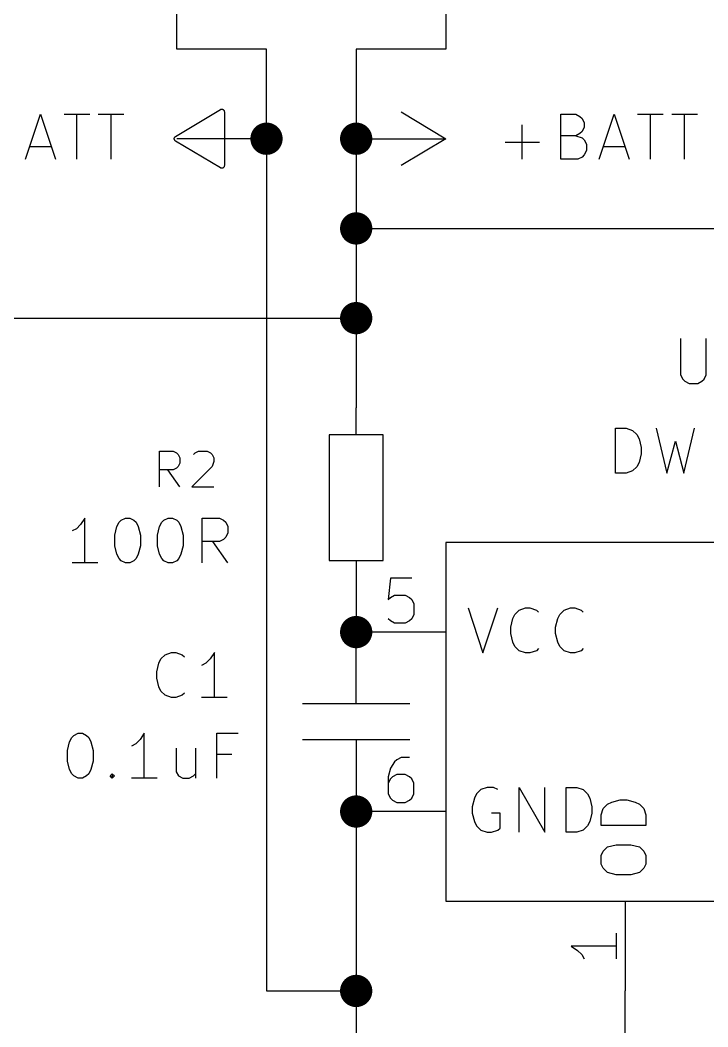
# Model space of a CAD drawing. Header units: inches. Extents: x 0.4 to 16.1, y -11.3 to -0.4.
# Drawn here: x 2.625 to 3.392, y -6.49 to -5.368 of the extents above; entities that cross this region are included whole.
import ezdxf

# ---------------------------------------------------------------- set-up
doc = ezdxf.new("R2010")
doc.units = ezdxf.units.IN
doc.header["$MEASUREMENT"] = 0
for name, color, linetype in [('GREENSIXTYFIVE', 129, 'CONTINUOUS'), ('LIGHTGREEN', 92, 'CONTINUOUS'), ('LIGHTRED', 12, 'CONTINUOUS'), ('RED', 14, 'CONTINUOUS'), ('WHITE', 250, 'CONTINUOUS')]:
    doc.layers.add(name, color=color, linetype=linetype)

msp = doc.modelspace()

# ---------------------------------------------------------------- linework, layer by layer
at = {"layer": 'GREENSIXTYFIVE', "linetype": 'CONTINUOUS'}
for p, q in [((2.6313, -5.5228), (2.648, -5.4728)), ((2.648, -5.4728), (2.6647, -5.5228)), ((2.6742, -5.4728), (2.7028, -5.4728)), ((2.6885, -5.5228), (2.6885, -5.4728)), ((2.7123, -5.4728), (2.7409, -5.4728)), ((2.7266, -5.5228), (2.7266, -5.4728)), ((3.2282, -5.5228), (3.2282, -5.4728)), ((3.2282, -5.4728), (3.2449, -5.4728)), ((3.2449, -5.4728), (3.2496, -5.4752)), ((3.2496, -5.4752), (3.252, -5.4776)), ((3.271, -5.5228), (3.2877, -5.4728)), ((3.2877, -5.4728), (3.3044, -5.5228)), ((3.3139, -5.4728), (3.3425, -5.4728)), ((3.3282, -5.5228), (3.3282, -5.4728)), ((3.352, -5.4728), (3.3806, -5.4728)), ((3.3663, -5.5228), (3.3663, -5.4728)), ((3.1853, -5.5228), (3.1853, -5.4847)), ((3.252, -5.4776), (3.2544, -5.4823)), ((3.2544, -5.4871), (3.252, -5.4918)), ((3.2544, -5.4823), (3.2544, -5.4871)), ((3.2449, -5.4966), (3.2282, -5.4966)), ((3.2496, -5.4942), (3.2449, -5.4966)), ((3.2449, -5.4966), (3.252, -5.499)), ((3.252, -5.4918), (3.2496, -5.4942)), ((3.252, -5.499), (3.2544, -5.5014)), ((2.6361, -5.5085), (2.6599, -5.5085)), ((3.1663, -5.5038), (3.2044, -5.5038)), ((3.2544, -5.5014), (3.2568, -5.5061)), ((3.2568, -5.5061), (3.2568, -5.5133)), ((3.2758, -5.5085), (3.2996, -5.5085)), ((3.252, -5.5204), (3.2472, -5.5228)), ((3.2544, -5.518), (3.252, -5.5204)), ((3.2568, -5.5133), (3.2544, -5.518)), ((3.2472, -5.5228), (3.2282, -5.5228)), ((3.3619, -5.7228), (3.3619, -5.7633)), ((3.3619, -5.7228), (3.3619, -5.7633)), ((3.3905, -5.7633), (3.3905, -5.7228)), ((3.3905, -5.7633), (3.3905, -5.7228)), ((3.3619, -5.7633), (3.3643, -5.768)), ((3.3619, -5.7633), (3.3643, -5.768)), ((3.3643, -5.768), (3.3667, -5.7704)), ((3.3643, -5.768), (3.3667, -5.7704)), ((3.3857, -5.7704), (3.3881, -5.768)), ((3.3857, -5.7704), (3.3881, -5.768)), ((3.3881, -5.768), (3.3905, -5.7633)), ((3.3881, -5.768), (3.3905, -5.7633)), ((3.3667, -5.7704), (3.3714, -5.7728)), ((3.3667, -5.7704), (3.3714, -5.7728)), ((3.3714, -5.7728), (3.3809, -5.7728)), ((3.3714, -5.7728), (3.3809, -5.7728)), ((3.3809, -5.7728), (3.3857, -5.7704)), ((3.3809, -5.7728), (3.3857, -5.7704)), ((3.2893, -5.8728), (3.2893, -5.8228)), ((3.2893, -5.8228), (3.3012, -5.8228)), ((3.2893, -5.8728), (3.2893, -5.8228)), ((3.2893, -5.8228), (3.3012, -5.8228)), ((3.3012, -5.8228), (3.3083, -5.8252)), ((3.3012, -5.8228), (3.3083, -5.8252)), ((3.3345, -5.8228), (3.3464, -5.8728)), ((3.3345, -5.8228), (3.3464, -5.8728)), ((3.3655, -5.8728), (3.3774, -5.8228)), ((3.3655, -5.8728), (3.3774, -5.8228)), ((3.3083, -5.8252), (3.3131, -5.8299)), ((3.3083, -5.8252), (3.3131, -5.8299)), ((3.3131, -5.8299), (3.3155, -5.8347)), ((3.3131, -5.8299), (3.3155, -5.8347)), ((3.3155, -5.8347), (3.3179, -5.8442)), ((3.3155, -5.8347), (3.3179, -5.8442)), ((3.3179, -5.8442), (3.3179, -5.8514)), ((3.3179, -5.8442), (3.3179, -5.8514)), ((3.3464, -5.8728), (3.356, -5.8371)), ((3.3464, -5.8728), (3.356, -5.8371)), ((3.356, -5.8371), (3.3655, -5.8728)), ((3.356, -5.8371), (3.3655, -5.8728)), ((2.7805, -5.8882), (2.7805, -5.8482)), ((2.7805, -5.8482), (2.7957, -5.8482)), ((2.7805, -5.8882), (2.7805, -5.8482)), ((2.7805, -5.8482), (2.7957, -5.8482)), ((2.7957, -5.8482), (2.7995, -5.8501)), ((2.7957, -5.8482), (2.7995, -5.8501)), ((2.7995, -5.8501), (2.8014, -5.8521)), ((2.7995, -5.8501), (2.8014, -5.8521)), ((2.8014, -5.8521), (2.8033, -5.8559)), ((2.8014, -5.8521), (2.8033, -5.8559)), ((2.8033, -5.8559), (2.8033, -5.8616)), ((2.8033, -5.8559), (2.8033, -5.8616)), ((2.8186, -5.8521), (2.8205, -5.8501)), ((2.8186, -5.8521), (2.8205, -5.8501)), ((2.8205, -5.8501), (2.8243, -5.8482)), ((2.8205, -5.8501), (2.8243, -5.8482)), ((2.8243, -5.8482), (2.8338, -5.8482)), ((2.8243, -5.8482), (2.8338, -5.8482)), ((2.8338, -5.8482), (2.8376, -5.8501)), ((2.8338, -5.8482), (2.8376, -5.8501)), ((2.8376, -5.8501), (2.8395, -5.8521)), ((2.8376, -5.8501), (2.8395, -5.8521)), ((2.8395, -5.8521), (2.8414, -5.8559)), ((2.8395, -5.8521), (2.8414, -5.8559)), ((2.8414, -5.8559), (2.8414, -5.8597)), ((2.8414, -5.8559), (2.8414, -5.8597)), ((3.3179, -5.8514), (3.3155, -5.8609)), ((3.3179, -5.8514), (3.3155, -5.8609)), ((2.7957, -5.8692), (2.7805, -5.8692)), ((2.7957, -5.8692), (2.7805, -5.8692)), ((2.8033, -5.8882), (2.79, -5.8692)), ((2.8033, -5.8882), (2.79, -5.8692)), ((2.7995, -5.8673), (2.7957, -5.8692)), ((2.7995, -5.8673), (2.7957, -5.8692)), ((2.8014, -5.8654), (2.7995, -5.8673)), ((2.8014, -5.8654), (2.7995, -5.8673)), ((2.8033, -5.8616), (2.8014, -5.8654)), ((2.8033, -5.8616), (2.8014, -5.8654)), ((2.8395, -5.8654), (2.8167, -5.8882)), ((2.8395, -5.8654), (2.8167, -5.8882)), ((2.8414, -5.8597), (2.8395, -5.8654)), ((2.8414, -5.8597), (2.8395, -5.8654)), ((3.3131, -5.8657), (3.3083, -5.8704)), ((3.3131, -5.8657), (3.3083, -5.8704)), ((3.3155, -5.8609), (3.3131, -5.8657)), ((3.3155, -5.8609), (3.3131, -5.8657)), ((3.3012, -5.8728), (3.2893, -5.8728)), ((3.3012, -5.8728), (3.2893, -5.8728)), ((3.3083, -5.8704), (3.3012, -5.8728)), ((3.3083, -5.8704), (3.3012, -5.8728)), ((2.8167, -5.8882), (2.8414, -5.8882)), ((2.8167, -5.8882), (2.8414, -5.8882)), ((2.6974, -5.9228), (2.6926, -5.9299)), ((2.6974, -5.9228), (2.6926, -5.9299)), ((2.6974, -5.9728), (2.6974, -5.9228)), ((2.6974, -5.9728), (2.6974, -5.9228)), ((2.7355, -5.9276), (2.7379, -5.9252)), ((2.7355, -5.9276), (2.7379, -5.9252)), ((2.7379, -5.9252), (2.7426, -5.9228)), ((2.7379, -5.9252), (2.7426, -5.9228)), ((2.7426, -5.9228), (2.7474, -5.9228)), ((2.7426, -5.9228), (2.7474, -5.9228)), ((2.7474, -5.9228), (2.7521, -5.9252)), ((2.7474, -5.9228), (2.7521, -5.9252)), ((2.7521, -5.9252), (2.7545, -5.9276)), ((2.7521, -5.9252), (2.7545, -5.9276)), ((2.7831, -5.9276), (2.7855, -5.9252)), ((2.7831, -5.9276), (2.7855, -5.9252)), ((2.7855, -5.9252), (2.7902, -5.9228)), ((2.7855, -5.9252), (2.7902, -5.9228)), ((2.7902, -5.9228), (2.795, -5.9228)), ((2.7902, -5.9228), (2.795, -5.9228)), ((2.795, -5.9228), (2.7998, -5.9252)), ((2.795, -5.9228), (2.7998, -5.9252)), ((2.7998, -5.9252), (2.8021, -5.9276)), ((2.7998, -5.9252), (2.8021, -5.9276)), ((2.8283, -5.9728), (2.8283, -5.9228)), ((2.8283, -5.9228), (2.8474, -5.9228)), ((2.8283, -5.9728), (2.8283, -5.9228)), ((2.8283, -5.9228), (2.8474, -5.9228)), ((2.8474, -5.9228), (2.8521, -5.9252)), ((2.8474, -5.9228), (2.8521, -5.9252)), ((2.8521, -5.9252), (2.8545, -5.9276)), ((2.8521, -5.9252), (2.8545, -5.9276)), ((2.6879, -5.9347), (2.6831, -5.9371)), ((2.6879, -5.9347), (2.6831, -5.9371)), ((2.6926, -5.9299), (2.6879, -5.9347)), ((2.6926, -5.9299), (2.6879, -5.9347)), ((2.7307, -5.9419), (2.7331, -5.9323)), ((2.7307, -5.9419), (2.7331, -5.9323)), ((2.7331, -5.9323), (2.7355, -5.9276)), ((2.7331, -5.9323), (2.7355, -5.9276)), ((2.7545, -5.9276), (2.7569, -5.9323)), ((2.7545, -5.9276), (2.7569, -5.9323)), ((2.7569, -5.9323), (2.7593, -5.9419)), ((2.7569, -5.9323), (2.7593, -5.9419)), ((2.7783, -5.9419), (2.7807, -5.9323)), ((2.7783, -5.9419), (2.7807, -5.9323)), ((2.7807, -5.9323), (2.7831, -5.9276)), ((2.7807, -5.9323), (2.7831, -5.9276)), ((2.8021, -5.9276), (2.8045, -5.9323)), ((2.8021, -5.9276), (2.8045, -5.9323)), ((2.8045, -5.9323), (2.8069, -5.9419)), ((2.8045, -5.9323), (2.8069, -5.9419)), ((2.8545, -5.9276), (2.8569, -5.9323)), ((2.8545, -5.9276), (2.8569, -5.9323)), ((2.8569, -5.9323), (2.8569, -5.9395)), ((2.8569, -5.9323), (2.8569, -5.9395)), ((2.7307, -5.9538), (2.7307, -5.9419)), ((2.7307, -5.9538), (2.7307, -5.9419)), ((2.7593, -5.9419), (2.7593, -5.9538)), ((2.7593, -5.9419), (2.7593, -5.9538)), ((2.7783, -5.9538), (2.7783, -5.9419)), ((2.7783, -5.9538), (2.7783, -5.9419)), ((2.8069, -5.9419), (2.8069, -5.9538)), ((2.8069, -5.9419), (2.8069, -5.9538)), ((2.8521, -5.9466), (2.8474, -5.949)), ((2.8521, -5.9466), (2.8474, -5.949)), ((2.8545, -5.9442), (2.8521, -5.9466)), ((2.8545, -5.9442), (2.8521, -5.9466)), ((2.8569, -5.9395), (2.8545, -5.9442)), ((2.8569, -5.9395), (2.8545, -5.9442)), ((2.7331, -5.9633), (2.7307, -5.9538)), ((2.7331, -5.9633), (2.7307, -5.9538)), ((2.7593, -5.9538), (2.7569, -5.9633)), ((2.7593, -5.9538), (2.7569, -5.9633)), ((2.7807, -5.9633), (2.7783, -5.9538)), ((2.7807, -5.9633), (2.7783, -5.9538)), ((2.8069, -5.9538), (2.8045, -5.9633)), ((2.8069, -5.9538), (2.8045, -5.9633)), ((2.8474, -5.949), (2.8283, -5.949)), ((2.8474, -5.949), (2.8283, -5.949)), ((2.8569, -5.9728), (2.8402, -5.949)), ((2.8569, -5.9728), (2.8402, -5.949)), ((2.7355, -5.968), (2.7331, -5.9633)), ((2.7355, -5.968), (2.7331, -5.9633)), ((2.7379, -5.9704), (2.7355, -5.968)), ((2.7379, -5.9704), (2.7355, -5.968)), ((2.7545, -5.968), (2.7521, -5.9704)), ((2.7545, -5.968), (2.7521, -5.9704)), ((2.7569, -5.9633), (2.7545, -5.968)), ((2.7569, -5.9633), (2.7545, -5.968)), ((2.7831, -5.968), (2.7807, -5.9633)), ((2.7831, -5.968), (2.7807, -5.9633)), ((2.7855, -5.9704), (2.7831, -5.968)), ((2.7855, -5.9704), (2.7831, -5.968)), ((2.8021, -5.968), (2.7998, -5.9704)), ((2.8021, -5.968), (2.7998, -5.9704)), ((2.8045, -5.9633), (2.8021, -5.968)), ((2.8045, -5.9633), (2.8021, -5.968)), ((2.7117, -5.9728), (2.6831, -5.9728)), ((2.7117, -5.9728), (2.6831, -5.9728)), ((2.7426, -5.9728), (2.7379, -5.9704)), ((2.7426, -5.9728), (2.7379, -5.9704)), ((2.7474, -5.9728), (2.7426, -5.9728)), ((2.7474, -5.9728), (2.7426, -5.9728)), ((2.7521, -5.9704), (2.7474, -5.9728)), ((2.7521, -5.9704), (2.7474, -5.9728)), ((2.7902, -5.9728), (2.7855, -5.9704)), ((2.7902, -5.9728), (2.7855, -5.9704)), ((2.795, -5.9728), (2.7902, -5.9728)), ((2.795, -5.9728), (2.7902, -5.9728)), ((2.7998, -5.9704), (2.795, -5.9728)), ((2.7998, -5.9704), (2.795, -5.9728)), ((3.1248, -6.0231), (3.1414, -6.0731)), ((3.1248, -6.0231), (3.1414, -6.0731)), ((3.1414, -6.0731), (3.1581, -6.0231)), ((3.1414, -6.0731), (3.1581, -6.0231)), ((3.1771, -6.0303), (3.1819, -6.0255)), ((3.1771, -6.0303), (3.1819, -6.0255)), ((3.1819, -6.0255), (3.189, -6.0231)), ((3.1819, -6.0255), (3.189, -6.0231)), ((3.189, -6.0231), (3.1938, -6.0231)), ((3.189, -6.0231), (3.1938, -6.0231)), ((3.1938, -6.0231), (3.201, -6.0255)), ((3.1938, -6.0231), (3.201, -6.0255)), ((3.201, -6.0255), (3.2033, -6.0279)), ((3.201, -6.0255), (3.2033, -6.0279)), ((3.2271, -6.0303), (3.2319, -6.0255)), ((3.2271, -6.0303), (3.2319, -6.0255)), ((3.2319, -6.0255), (3.239, -6.0231)), ((3.2319, -6.0255), (3.239, -6.0231)), ((3.239, -6.0231), (3.2438, -6.0231)), ((3.239, -6.0231), (3.2438, -6.0231)), ((3.2438, -6.0231), (3.251, -6.0255)), ((3.2438, -6.0231), (3.251, -6.0255)), ((3.251, -6.0255), (3.2533, -6.0279)), ((3.251, -6.0255), (3.2533, -6.0279)), ((3.1724, -6.0446), (3.1748, -6.035)), ((3.1724, -6.0446), (3.1748, -6.035)), ((3.1748, -6.035), (3.1771, -6.0303)), ((3.1748, -6.035), (3.1771, -6.0303)), ((3.2224, -6.0446), (3.2248, -6.035)), ((3.2224, -6.0446), (3.2248, -6.035)), ((3.2248, -6.035), (3.2271, -6.0303)), ((3.2248, -6.035), (3.2271, -6.0303)), ((3.1724, -6.0517), (3.1724, -6.0446)), ((3.1724, -6.0517), (3.1724, -6.0446)), ((3.2224, -6.0517), (3.2224, -6.0446)), ((3.2224, -6.0517), (3.2224, -6.0446)), ((3.1748, -6.0612), (3.1724, -6.0517)), ((3.1748, -6.0612), (3.1724, -6.0517)), ((3.2248, -6.0612), (3.2224, -6.0517)), ((3.2248, -6.0612), (3.2224, -6.0517)), ((3.1771, -6.066), (3.1748, -6.0612)), ((3.1771, -6.066), (3.1748, -6.0612)), ((3.1819, -6.0708), (3.1771, -6.066)), ((3.1819, -6.0708), (3.1771, -6.066)), ((3.189, -6.0731), (3.1819, -6.0708)), ((3.189, -6.0731), (3.1819, -6.0708)), ((3.201, -6.0708), (3.1938, -6.0731)), ((3.201, -6.0708), (3.1938, -6.0731)), ((3.2033, -6.0684), (3.201, -6.0708)), ((3.2033, -6.0684), (3.201, -6.0708)), ((3.2271, -6.066), (3.2248, -6.0612)), ((3.2271, -6.066), (3.2248, -6.0612)), ((3.2319, -6.0708), (3.2271, -6.066)), ((3.2319, -6.0708), (3.2271, -6.066)), ((3.239, -6.0731), (3.2319, -6.0708)), ((3.239, -6.0731), (3.2319, -6.0708)), ((3.251, -6.0708), (3.2438, -6.0731)), ((3.251, -6.0708), (3.2438, -6.0731)), ((3.2533, -6.0684), (3.251, -6.0708)), ((3.2533, -6.0684), (3.251, -6.0708)), ((2.7799, -6.0847), (2.7823, -6.0799)), ((2.7799, -6.0847), (2.7823, -6.0799)), ((2.7823, -6.0799), (2.7871, -6.0752)), ((2.7823, -6.0799), (2.7871, -6.0752)), ((2.7871, -6.0752), (2.7942, -6.0728)), ((2.7871, -6.0752), (2.7942, -6.0728)), ((2.7942, -6.0728), (2.799, -6.0728)), ((2.7942, -6.0728), (2.799, -6.0728)), ((2.799, -6.0728), (2.8061, -6.0752)), ((2.799, -6.0728), (2.8061, -6.0752)), ((2.8061, -6.0752), (2.8085, -6.0776)), ((2.8061, -6.0752), (2.8085, -6.0776)), ((2.8371, -6.0799), (2.8323, -6.0847)), ((2.8371, -6.0799), (2.8323, -6.0847)), ((2.8418, -6.0728), (2.8371, -6.0799)), ((2.8418, -6.0728), (2.8371, -6.0799)), ((2.8418, -6.1228), (2.8418, -6.0728)), ((2.8418, -6.1228), (2.8418, -6.0728)), ((3.1938, -6.0731), (3.189, -6.0731)), ((3.1938, -6.0731), (3.189, -6.0731)), ((3.2438, -6.0731), (3.239, -6.0731)), ((3.2438, -6.0731), (3.239, -6.0731)), ((2.7775, -6.0942), (2.7799, -6.0847)), ((2.7775, -6.0942), (2.7799, -6.0847)), ((2.8323, -6.0847), (2.8275, -6.0871)), ((2.8323, -6.0847), (2.8275, -6.0871)), ((2.7775, -6.1014), (2.7775, -6.0942)), ((2.7775, -6.1014), (2.7775, -6.0942)), ((2.7799, -6.1109), (2.7775, -6.1014)), ((2.7799, -6.1109), (2.7775, -6.1014)), ((2.7823, -6.1157), (2.7799, -6.1109)), ((2.7823, -6.1157), (2.7799, -6.1109)), ((2.7871, -6.1204), (2.7823, -6.1157)), ((2.7871, -6.1204), (2.7823, -6.1157)), ((2.7942, -6.1228), (2.7871, -6.1204)), ((2.7942, -6.1228), (2.7871, -6.1204)), ((2.799, -6.1228), (2.7942, -6.1228)), ((2.799, -6.1228), (2.7942, -6.1228)), ((2.8061, -6.1204), (2.799, -6.1228)), ((2.8061, -6.1204), (2.799, -6.1228)), ((2.8085, -6.118), (2.8061, -6.1204)), ((2.8085, -6.118), (2.8061, -6.1204)), ((2.8561, -6.1228), (2.8275, -6.1228)), ((2.8561, -6.1228), (2.8275, -6.1228)), ((2.678, -6.1819), (2.6804, -6.1723)), ((2.678, -6.1819), (2.6804, -6.1723)), ((2.6804, -6.1723), (2.6828, -6.1676)), ((2.6804, -6.1723), (2.6828, -6.1676)), ((2.6828, -6.1676), (2.6851, -6.1652)), ((2.6828, -6.1676), (2.6851, -6.1652)), ((2.6851, -6.1652), (2.6899, -6.1628)), ((2.6851, -6.1652), (2.6899, -6.1628)), ((2.6899, -6.1628), (2.6947, -6.1628)), ((2.6899, -6.1628), (2.6947, -6.1628)), ((2.6947, -6.1628), (2.6994, -6.1652)), ((2.6947, -6.1628), (2.6994, -6.1652)), ((2.6994, -6.1652), (2.7018, -6.1676)), ((2.6994, -6.1652), (2.7018, -6.1676)), ((2.7018, -6.1676), (2.7042, -6.1723)), ((2.7018, -6.1676), (2.7042, -6.1723)), ((2.7042, -6.1723), (2.7066, -6.1819)), ((2.7042, -6.1723), (2.7066, -6.1819)), ((2.759, -6.1699), (2.7542, -6.1747)), ((2.759, -6.1699), (2.7542, -6.1747)), ((2.7637, -6.1628), (2.759, -6.1699)), ((2.7637, -6.1628), (2.759, -6.1699)), ((2.7637, -6.2128), (2.7637, -6.1628)), ((2.7637, -6.2128), (2.7637, -6.1628)), ((2.8447, -6.2128), (2.8447, -6.1628)), ((2.8447, -6.1628), (2.8685, -6.1628)), ((2.8447, -6.2128), (2.8447, -6.1628)), ((2.8447, -6.1628), (2.8685, -6.1628)), ((2.678, -6.1938), (2.678, -6.1819)), ((2.678, -6.1938), (2.678, -6.1819)), ((2.7066, -6.1819), (2.7066, -6.1938)), ((2.7066, -6.1819), (2.7066, -6.1938)), ((2.7542, -6.1747), (2.7494, -6.1771)), ((2.7542, -6.1747), (2.7494, -6.1771)), ((2.7994, -6.1795), (2.7994, -6.2057)), ((2.7994, -6.1795), (2.7994, -6.2057)), ((2.8209, -6.1795), (2.8209, -6.2128)), ((2.8209, -6.1795), (2.8209, -6.2128)), ((2.6804, -6.2033), (2.678, -6.1938)), ((2.6804, -6.2033), (2.678, -6.1938)), ((2.7066, -6.1938), (2.7042, -6.2033)), ((2.7066, -6.1938), (2.7042, -6.2033)), ((2.8613, -6.1866), (2.8447, -6.1866)), ((2.8613, -6.1866), (2.8447, -6.1866)), ((2.6828, -6.208), (2.6804, -6.2033)), ((2.6828, -6.208), (2.6804, -6.2033)), ((2.7042, -6.2033), (2.7018, -6.208)), ((2.7042, -6.2033), (2.7018, -6.208)), ((2.7994, -6.2057), (2.8018, -6.2104)), ((2.7994, -6.2057), (2.8018, -6.2104)), ((2.6851, -6.2104), (2.6828, -6.208)), ((2.6851, -6.2104), (2.6828, -6.208)), ((2.6899, -6.2128), (2.6851, -6.2104)), ((2.6899, -6.2128), (2.6851, -6.2104)), ((2.6947, -6.2128), (2.6899, -6.2128)), ((2.6947, -6.2128), (2.6899, -6.2128)), ((2.6994, -6.2104), (2.6947, -6.2128)), ((2.6994, -6.2104), (2.6947, -6.2128)), ((2.7018, -6.208), (2.6994, -6.2104)), ((2.7018, -6.208), (2.6994, -6.2104)), ((2.7256, -6.2104), (2.728, -6.208)), ((2.7256, -6.2104), (2.728, -6.208)), ((2.728, -6.2128), (2.7256, -6.2104)), ((2.728, -6.2128), (2.7256, -6.2104)), ((2.728, -6.208), (2.7304, -6.2104)), ((2.728, -6.208), (2.728, -6.2128)), ((2.728, -6.208), (2.7304, -6.2104)), ((2.728, -6.208), (2.728, -6.2128)), ((2.7304, -6.2104), (2.728, -6.2128)), ((2.7304, -6.2104), (2.728, -6.2128)), ((2.778, -6.2128), (2.7494, -6.2128)), ((2.778, -6.2128), (2.7494, -6.2128)), ((2.8018, -6.2104), (2.8066, -6.2128)), ((2.8018, -6.2104), (2.8066, -6.2128)), ((2.8066, -6.2128), (2.8137, -6.2128)), ((2.8066, -6.2128), (2.8137, -6.2128)), ((2.8137, -6.2128), (2.8185, -6.2104)), ((2.8137, -6.2128), (2.8185, -6.2104)), ((2.8185, -6.2104), (2.8209, -6.208)), ((2.8185, -6.2104), (2.8209, -6.208)), ((3.139, -6.2255), (3.1343, -6.2303)), ((3.139, -6.2255), (3.1343, -6.2303)), ((3.1462, -6.2231), (3.139, -6.2255)), ((3.1462, -6.2231), (3.139, -6.2255)), ((3.1533, -6.2231), (3.1462, -6.2231)), ((3.1533, -6.2231), (3.1462, -6.2231)), ((3.1581, -6.2255), (3.1533, -6.2231)), ((3.1581, -6.2255), (3.1533, -6.2231)), ((3.1819, -6.2731), (3.1819, -6.2231)), ((3.1819, -6.2231), (3.2105, -6.2731)), ((3.1819, -6.2731), (3.1819, -6.2231)), ((3.1819, -6.2231), (3.2105, -6.2731)), ((3.2105, -6.2731), (3.2105, -6.2231)), ((3.2105, -6.2731), (3.2105, -6.2231)), ((3.2343, -6.2731), (3.2343, -6.2231)), ((3.2343, -6.2231), (3.2462, -6.2231)), ((3.2343, -6.2731), (3.2343, -6.2231)), ((3.2343, -6.2231), (3.2462, -6.2231)), ((3.2462, -6.2231), (3.2533, -6.2255)), ((3.2462, -6.2231), (3.2533, -6.2255)), ((3.2533, -6.2255), (3.2581, -6.2303)), ((3.2533, -6.2255), (3.2581, -6.2303)), ((3.1319, -6.235), (3.1295, -6.2446)), ((3.1319, -6.235), (3.1295, -6.2446)), ((3.1343, -6.2303), (3.1319, -6.235)), ((3.1343, -6.2303), (3.1319, -6.235)), ((3.2581, -6.2303), (3.2605, -6.235)), ((3.2581, -6.2303), (3.2605, -6.235)), ((3.2605, -6.235), (3.2629, -6.2446)), ((3.2605, -6.235), (3.2629, -6.2446)), ((3.2803, -6.2419), (3.285, -6.2395)), ((3.2803, -6.2419), (3.285, -6.2395)), ((3.285, -6.2395), (3.2946, -6.2371)), ((3.285, -6.2395), (3.2946, -6.2371)), ((3.2946, -6.2371), (3.3017, -6.2371)), ((3.2946, -6.2371), (3.3017, -6.2371)), ((3.3017, -6.2371), (3.3112, -6.2395)), ((3.3017, -6.2371), (3.3112, -6.2395)), ((3.3112, -6.2395), (3.316, -6.2419)), ((3.3112, -6.2395), (3.316, -6.2419)), ((3.1295, -6.2446), (3.1295, -6.2517)), ((3.1295, -6.2446), (3.1295, -6.2517)), ((3.2629, -6.2446), (3.2629, -6.2517)), ((3.2629, -6.2446), (3.2629, -6.2517)), ((3.2731, -6.2538), (3.2755, -6.2467)), ((3.2731, -6.2538), (3.2755, -6.2467)), ((3.2755, -6.2467), (3.2803, -6.2419)), ((3.2755, -6.2467), (3.2803, -6.2419)), ((3.316, -6.2419), (3.3208, -6.2467)), ((3.316, -6.2419), (3.3208, -6.2467)), ((3.3208, -6.2467), (3.3231, -6.2538)), ((3.3208, -6.2467), (3.3231, -6.2538)), ((3.1295, -6.2517), (3.1319, -6.2612)), ((3.1295, -6.2517), (3.1319, -6.2612)), ((3.1319, -6.2612), (3.1343, -6.266)), ((3.1319, -6.2612), (3.1343, -6.266)), ((3.1605, -6.2517), (3.1509, -6.2517)), ((3.1605, -6.2517), (3.1509, -6.2517)), ((3.1605, -6.2684), (3.1605, -6.2517)), ((3.1605, -6.2684), (3.1605, -6.2517)), ((3.2605, -6.2612), (3.2581, -6.266)), ((3.2605, -6.2612), (3.2581, -6.266)), ((3.2629, -6.2517), (3.2605, -6.2612)), ((3.2629, -6.2517), (3.2605, -6.2612)), ((3.2731, -6.2657), (3.2731, -6.2538)), ((3.2731, -6.2657), (3.2731, -6.2538)), ((3.3231, -6.2538), (3.3231, -6.2657)), ((3.3231, -6.2538), (3.3231, -6.2657)), ((3.1343, -6.266), (3.139, -6.2708)), ((3.1343, -6.266), (3.139, -6.2708)), ((3.139, -6.2708), (3.1462, -6.2731)), ((3.139, -6.2708), (3.1462, -6.2731)), ((3.1462, -6.2731), (3.1509, -6.2731)), ((3.1462, -6.2731), (3.1509, -6.2731)), ((3.1509, -6.2731), (3.1581, -6.2708)), ((3.1509, -6.2731), (3.1581, -6.2708)), ((3.1581, -6.2708), (3.1605, -6.2684)), ((3.1581, -6.2708), (3.1605, -6.2684)), ((3.2462, -6.2731), (3.2343, -6.2731)), ((3.2462, -6.2731), (3.2343, -6.2731)), ((3.2533, -6.2708), (3.2462, -6.2731)), ((3.2533, -6.2708), (3.2462, -6.2731)), ((3.2581, -6.266), (3.2533, -6.2708)), ((3.2581, -6.266), (3.2533, -6.2708)), ((3.3231, -6.2657), (3.2731, -6.2657)), ((3.3231, -6.2657), (3.2731, -6.2657)), ((3.2731, -6.299), (3.2755, -6.2943)), ((3.2731, -6.299), (3.2755, -6.2943)), ((3.2755, -6.2943), (3.2803, -6.2895)), ((3.2755, -6.2943), (3.2803, -6.2895)), ((3.2803, -6.2895), (3.2898, -6.2871)), ((3.2803, -6.2895), (3.2898, -6.2871)), ((3.2898, -6.2871), (3.3065, -6.2871)), ((3.2898, -6.2871), (3.3065, -6.2871)), ((3.3065, -6.2871), (3.316, -6.2895)), ((3.3065, -6.2871), (3.316, -6.2895)), ((3.316, -6.2895), (3.3208, -6.2943)), ((3.316, -6.2895), (3.3208, -6.2943)), ((3.3208, -6.2943), (3.3231, -6.299)), ((3.3208, -6.2943), (3.3231, -6.299)), ((3.2731, -6.3086), (3.2731, -6.299)), ((3.2731, -6.3086), (3.2731, -6.299)), ((3.3231, -6.299), (3.3231, -6.3086)), ((3.3231, -6.299), (3.3231, -6.3086)), ((3.2755, -6.3133), (3.2731, -6.3086)), ((3.2755, -6.3133), (3.2731, -6.3086)), ((3.2803, -6.3181), (3.2755, -6.3133)), ((3.2803, -6.3181), (3.2755, -6.3133)), ((3.2898, -6.3205), (3.2803, -6.3181)), ((3.2898, -6.3205), (3.2803, -6.3181)), ((3.316, -6.3181), (3.3065, -6.3205)), ((3.316, -6.3181), (3.3065, -6.3205)), ((3.3208, -6.3133), (3.316, -6.3181)), ((3.3208, -6.3133), (3.316, -6.3181)), ((3.3231, -6.3086), (3.3208, -6.3133)), ((3.3231, -6.3086), (3.3208, -6.3133)), ((3.3065, -6.3205), (3.2898, -6.3205)), ((3.3065, -6.3205), (3.2898, -6.3205))]:
    msp.add_line(p, q, dxfattribs=at)
at = {"layer": 'LIGHTGREEN', "linetype": 'CONTINUOUS'}
for p, q in [((2.8, -5.4), (2.8, -5.3)), ((3.1, -5.3), (3.1, -5.4)), ((2.9, -5.4), (2.8, -5.4)), ((2.9, -5.5), (2.9, -5.4)), ((3, -5.4), (3, -5.5)), ((3.1, -5.4), (3, -5.4)), ((2.9, -5.5), (2.9, -6.45)), ((3, -5.5), (3, -5.6)), ((3, -5.6), (3, -5.7)), ((3, -5.6), (3.95, -5.6)), ((2.1, -5.7), (3, -5.7)), ((3, -5.7), (3, -5.8)), ((3, -6), (3, -6.05)), ((3, -6.25), (3, -6.45)), ((2.9, -6.45), (3, -6.45)), ((3, -6.45), (3, -6.65)), ((3.3, -6.95), (3.3, -6.45))]:
    msp.add_line(p, q, dxfattribs=at)
at = {"layer": 'LIGHTGREEN', "const_width": 0.018}
for points in [[(2.891, -5.5, 1), (2.909, -5.5, 1)], [(2.991, -5.5, 1), (3.009, -5.5, 1)], [(2.991, -5.6, 1), (3.009, -5.6, 1)], [(2.991, -5.7, 1), (3.009, -5.7, 1)], [(2.991, -6.05, 1), (3.009, -6.05, 1)], [(2.991, -6.25, 1), (3.009, -6.25, 1)], [(2.991, -6.45, 1), (3.009, -6.45, 1)]]:
    msp.add_lwpolyline(points, format="xyb", close=True, dxfattribs=at)
at = {"layer": 'LIGHTRED', "linetype": 'CONTINUOUS'}
for p, q in [((3.0381, -5.9899), (3.0357, -6.0137)), ((3.0381, -5.9899), (3.0357, -6.0137)), ((3.0619, -5.9899), (3.0381, -5.9899)), ((3.0619, -5.9899), (3.0381, -5.9899)), ((3.0357, -6.0137), (3.0381, -6.0113)), ((3.0357, -6.0137), (3.0381, -6.0113)), ((3.0381, -6.0113), (3.0429, -6.0089)), ((3.0381, -6.0113), (3.0429, -6.0089)), ((3.0429, -6.0089), (3.0548, -6.0089)), ((3.0429, -6.0089), (3.0548, -6.0089)), ((3.0548, -6.0089), (3.0595, -6.0113)), ((3.0548, -6.0089), (3.0595, -6.0113)), ((3.0595, -6.0113), (3.0619, -6.0137)), ((3.0595, -6.0113), (3.0619, -6.0137)), ((3.0619, -6.0137), (3.0643, -6.0184)), ((3.0619, -6.0137), (3.0643, -6.0184)), ((3.0643, -6.0184), (3.0643, -6.0304)), ((3.0643, -6.0184), (3.0643, -6.0304)), ((3.0381, -6.0375), (3.0357, -6.0351)), ((3.0381, -6.0375), (3.0357, -6.0351)), ((3.0429, -6.0399), (3.0381, -6.0375)), ((3.0429, -6.0399), (3.0381, -6.0375)), ((3.0595, -6.0375), (3.0548, -6.0399)), ((3.0595, -6.0375), (3.0548, -6.0399)), ((3.0619, -6.0351), (3.0595, -6.0375)), ((3.0619, -6.0351), (3.0595, -6.0375)), ((3.0643, -6.0304), (3.0619, -6.0351)), ((3.0643, -6.0304), (3.0619, -6.0351)), ((3.0548, -6.0399), (3.0429, -6.0399)), ((3.0548, -6.0399), (3.0429, -6.0399)), ((3.0429, -6.1946), (3.0381, -6.2018)), ((3.0429, -6.1946), (3.0381, -6.2018)), ((3.0452, -6.1923), (3.0429, -6.1946)), ((3.0452, -6.1923), (3.0429, -6.1946)), ((3.05, -6.1899), (3.0452, -6.1923)), ((3.05, -6.1899), (3.0452, -6.1923)), ((3.0595, -6.1899), (3.05, -6.1899)), ((3.0595, -6.1899), (3.05, -6.1899)), ((3.0381, -6.2018), (3.0357, -6.2113)), ((3.0381, -6.2018), (3.0357, -6.2113)), ((3.0357, -6.2113), (3.0357, -6.2304)), ((3.0357, -6.2113), (3.0357, -6.2304)), ((3.0381, -6.2137), (3.0357, -6.2184)), ((3.0381, -6.2137), (3.0357, -6.2184)), ((3.0405, -6.2113), (3.0381, -6.2137)), ((3.0405, -6.2113), (3.0381, -6.2137)), ((3.0452, -6.2089), (3.0405, -6.2113)), ((3.0452, -6.2089), (3.0405, -6.2113)), ((3.0548, -6.2089), (3.0452, -6.2089)), ((3.0548, -6.2089), (3.0452, -6.2089)), ((3.0595, -6.2113), (3.0548, -6.2089)), ((3.0595, -6.2113), (3.0548, -6.2089)), ((3.0619, -6.2137), (3.0595, -6.2113)), ((3.0619, -6.2137), (3.0595, -6.2113)), ((3.0643, -6.2184), (3.0619, -6.2137)), ((3.0643, -6.2184), (3.0619, -6.2137)), ((3.0643, -6.2304), (3.0643, -6.2184)), ((3.0643, -6.2304), (3.0643, -6.2184)), ((3.0357, -6.2304), (3.0381, -6.2351)), ((3.0357, -6.2304), (3.0381, -6.2351)), ((3.0381, -6.2351), (3.0405, -6.2375)), ((3.0381, -6.2351), (3.0405, -6.2375)), ((3.0405, -6.2375), (3.0452, -6.2399)), ((3.0405, -6.2375), (3.0452, -6.2399)), ((3.0548, -6.2399), (3.0595, -6.2375)), ((3.0548, -6.2399), (3.0595, -6.2375)), ((3.0595, -6.2375), (3.0619, -6.2351)), ((3.0595, -6.2375), (3.0619, -6.2351)), ((3.0619, -6.2351), (3.0643, -6.2304)), ((3.0619, -6.2351), (3.0643, -6.2304)), ((3.0452, -6.2399), (3.0548, -6.2399)), ((3.0452, -6.2399), (3.0548, -6.2399)), ((3.2899, -6.3857), (3.2899, -6.4143)), ((3.2899, -6.3857), (3.2899, -6.4143)), ((3.2899, -6.4), (3.2399, -6.4)), ((3.2399, -6.4), (3.247, -6.4048)), ((3.2899, -6.4), (3.2399, -6.4)), ((3.2399, -6.4), (3.247, -6.4048)), ((3.247, -6.4048), (3.2518, -6.4095)), ((3.247, -6.4048), (3.2518, -6.4095)), ((3.2518, -6.4095), (3.2542, -6.4143)), ((3.2518, -6.4095), (3.2542, -6.4143))]:
    msp.add_line(p, q, dxfattribs=at)
at = {"layer": 'RED', "linetype": 'CONTINUOUS'}
for p, q in [((2.7985, -5.4974), (2.8485, -5.4674)), ((2.8485, -5.4674), (2.849, -5.4672)), ((2.849, -5.4672), (2.8492, -5.4671)), ((2.8492, -5.4671), (2.8494, -5.4671)), ((2.8494, -5.4671), (2.8498, -5.4671)), ((2.8498, -5.4671), (2.8501, -5.467)), ((2.8501, -5.467), (2.8504, -5.4671)), ((2.8504, -5.4671), (2.8506, -5.4671)), ((2.8506, -5.4671), (2.8509, -5.4672)), ((2.8509, -5.4672), (2.8513, -5.4673)), ((2.8513, -5.4673), (2.8515, -5.4674)), ((2.8515, -5.4674), (2.8517, -5.4675)), ((2.8517, -5.4675), (2.8519, -5.4678)), ((2.8519, -5.4678), (2.8522, -5.468)), ((2.8522, -5.468), (2.8523, -5.4682)), ((2.8523, -5.4682), (2.8525, -5.4683)), ((2.8525, -5.4683), (2.8526, -5.4687)), ((2.8526, -5.4687), (2.8528, -5.469)), ((2.8528, -5.469), (2.8529, -5.4692)), ((2.8529, -5.4692), (2.8529, -5.4694)), ((2.8529, -5.4694), (2.853, -5.47)), ((2.853, -5.47), (2.853, -5.53)), ((3.05, -5.47), (3.1, -5.5)), ((2.7971, -5.4994), (2.7972, -5.499)), ((2.7972, -5.4989), (2.7973, -5.4987)), ((2.7972, -5.499), (2.7972, -5.4989)), ((2.7973, -5.4987), (2.7976, -5.4983)), ((2.7976, -5.4983), (2.7978, -5.498)), ((2.7978, -5.498), (2.7979, -5.4979)), ((2.7979, -5.4979), (2.798, -5.4978)), ((2.798, -5.4978), (2.7985, -5.4974)), ((2.797, -5.4999), (2.7971, -5.4994)), ((2.797, -5.5), (2.797, -5.4999)), ((2.797, -5.5001), (2.797, -5.5)), ((2.7971, -5.5006), (2.797, -5.5001)), ((2.7972, -5.501), (2.7971, -5.5006)), ((2.7972, -5.5011), (2.7972, -5.501)), ((2.7973, -5.5013), (2.7972, -5.5011)), ((2.7976, -5.5016), (2.7973, -5.5013)), ((2.7978, -5.502), (2.7976, -5.5016)), ((2.7979, -5.5021), (2.7978, -5.502)), ((2.798, -5.5022), (2.7979, -5.5021)), ((2.7985, -5.5026), (2.798, -5.5022)), ((2.8485, -5.5326), (2.7985, -5.5026)), ((2.9, -5.5), (2.8, -5.5)), ((3, -5.5), (3.1, -5.5)), ((3.1, -5.5), (3.05, -5.53)), ((2.849, -5.5328), (2.8485, -5.5326)), ((2.8513, -5.5327), (2.8509, -5.5328)), ((2.8515, -5.5326), (2.8513, -5.5327)), ((2.8517, -5.5325), (2.8515, -5.5326)), ((2.8519, -5.5322), (2.8517, -5.5325)), ((2.8522, -5.532), (2.8519, -5.5322)), ((2.8523, -5.5318), (2.8522, -5.532)), ((2.8525, -5.5317), (2.8523, -5.5318)), ((2.8526, -5.5313), (2.8525, -5.5317)), ((2.8528, -5.531), (2.8526, -5.5313)), ((2.8529, -5.5308), (2.8528, -5.531)), ((2.853, -5.53), (2.8529, -5.5306)), ((2.8529, -5.5306), (2.8529, -5.5308)), ((2.8492, -5.5329), (2.849, -5.5328)), ((2.8494, -5.5329), (2.8492, -5.5329)), ((2.8498, -5.5329), (2.8494, -5.5329)), ((2.8501, -5.533), (2.8498, -5.5329)), ((2.8504, -5.5329), (2.8501, -5.533)), ((2.8506, -5.5329), (2.8504, -5.5329)), ((2.8509, -5.5328), (2.8506, -5.5329)), ((3, -5.83), (3, -5.8)), ((3, -5.83), (3, -5.8)), ((2.97, -5.83), (2.97, -5.97)), ((3.03, -5.83), (2.97, -5.83)), ((3.03, -5.97), (3.03, -5.83)), ((3.1, -5.95), (3.1, -6.35)), ((3.7, -5.95), (3.1, -5.95)), ((2.97, -5.97), (3.03, -5.97)), ((3, -5.97), (3, -6)), ((3, -5.97), (3, -6)), ((3.1, -6.05), (3, -6.05)), ((3, -6.13), (3, -6.05)), ((3, -6.13), (3, -6.05)), ((3.1, -6.05), (3, -6.05)), ((3.06, -6.13), (2.94, -6.13)), ((3.06, -6.17), (2.94, -6.17)), ((3, -6.17), (3, -6.25)), ((3, -6.17), (3, -6.25)), ((3.1, -6.25), (3, -6.25)), ((3.1, -6.25), (3, -6.25)), ((3.1, -6.35), (3.7, -6.35)), ((3.3, -6.35), (3.3, -6.45)), ((3.3, -6.35), (3.3, -6.45))]:
    msp.add_line(p, q, dxfattribs=at)
at = {"layer": 'WHITE', "linetype": 'CONTINUOUS'}
for p, q in [((3.1, -5.95), (3.1, -6.35)), ((3.7, -5.95), (3.1, -5.95)), ((3.1, -6.35), (3.7, -6.35))]:
    msp.add_line(p, q, dxfattribs=at)

doc.saveas('drawing.dxf')
